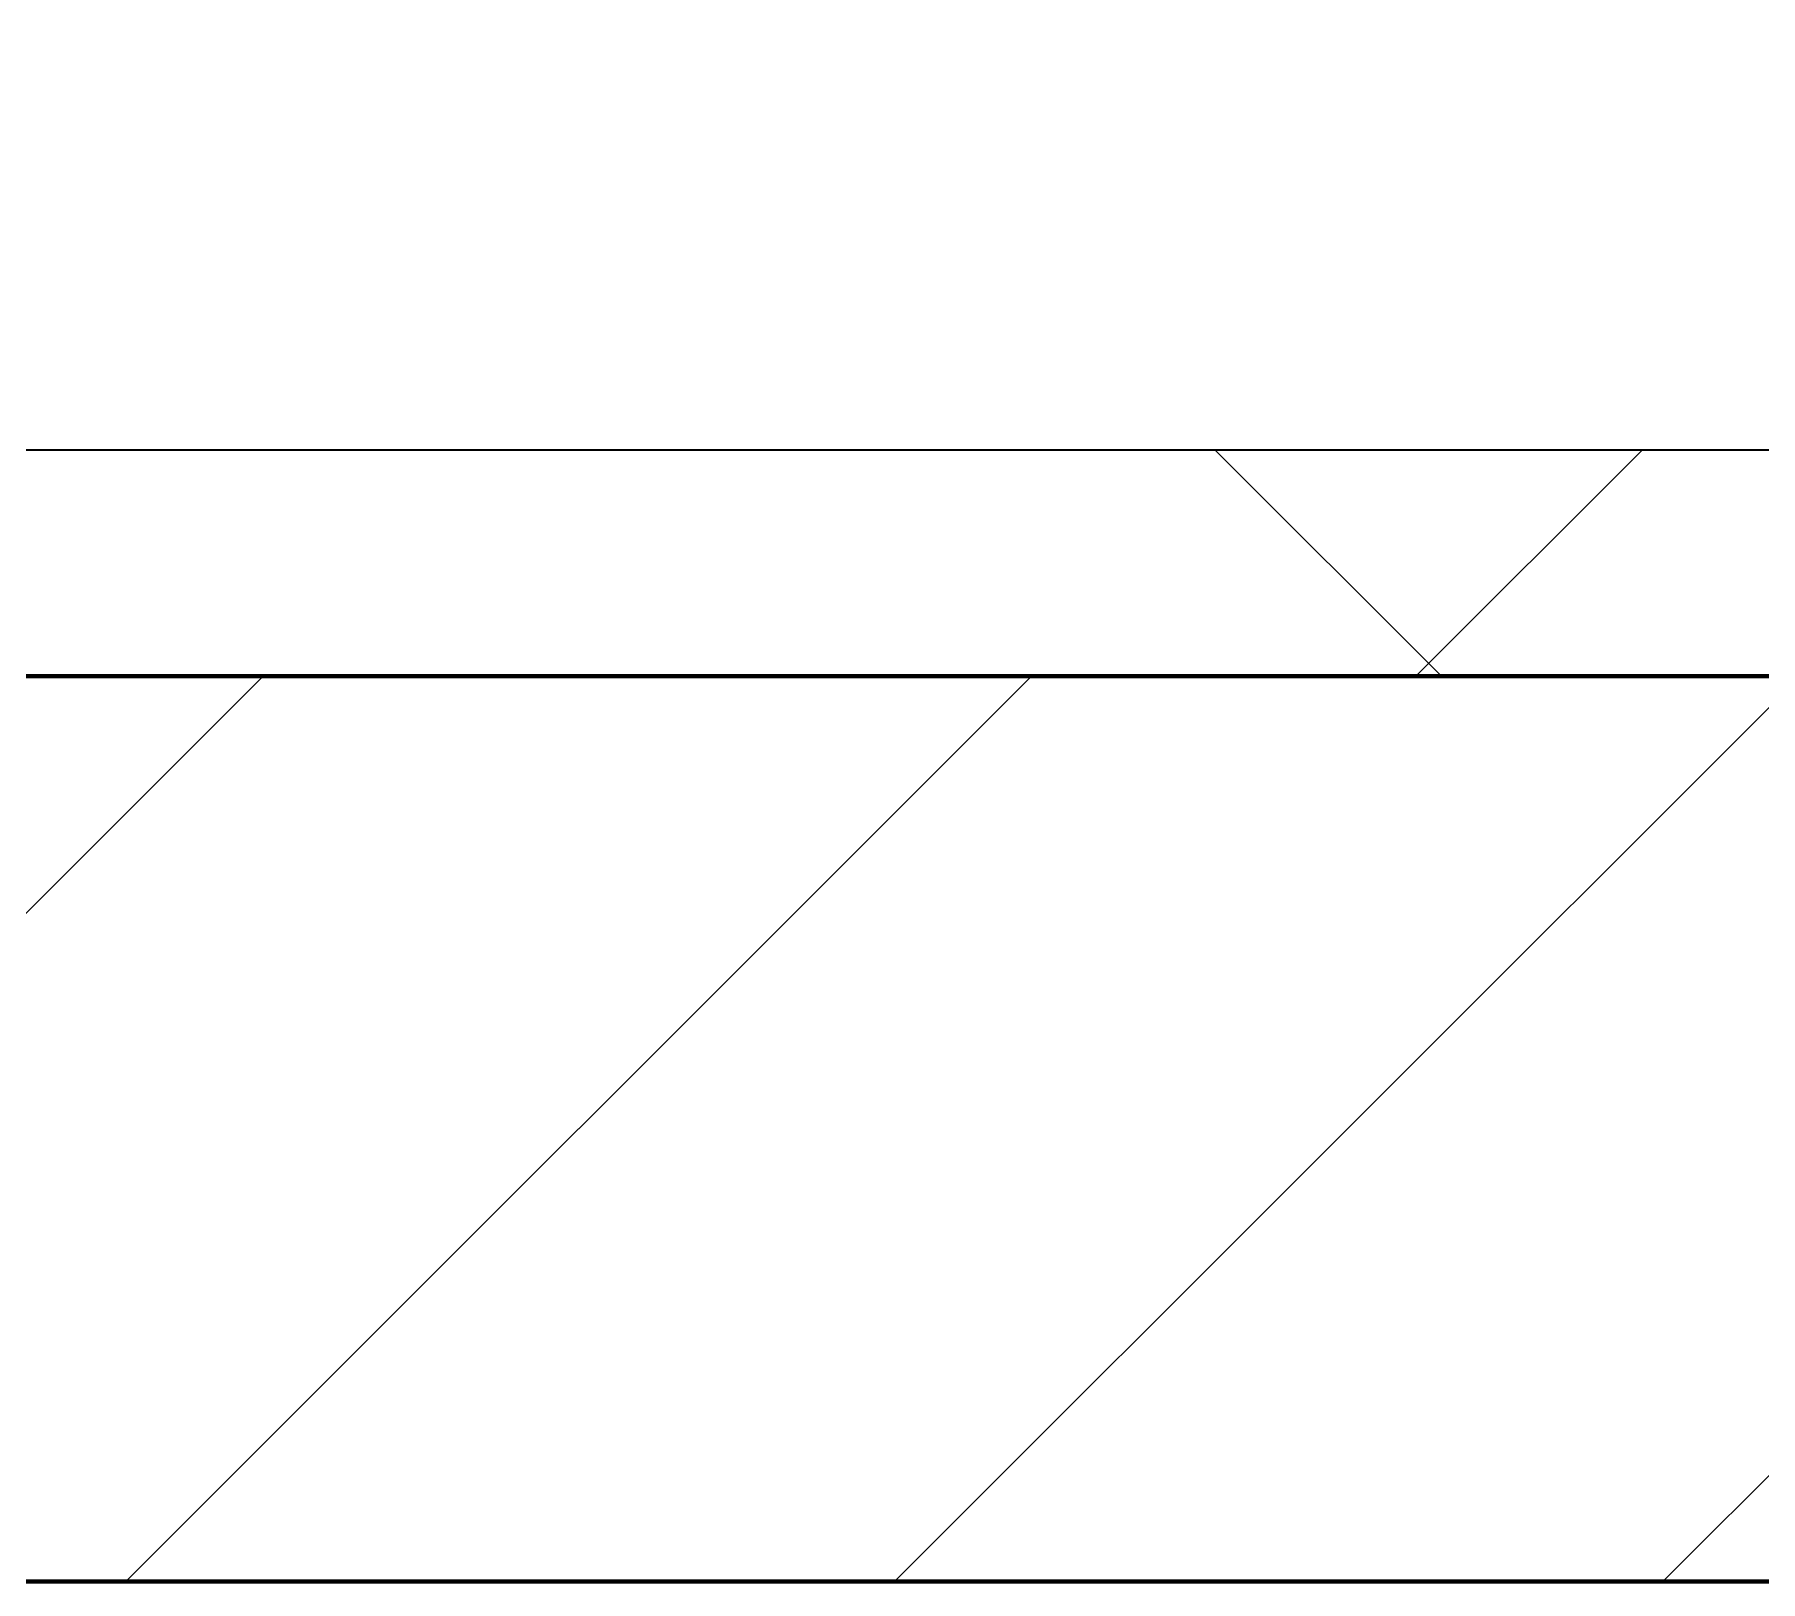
# Model space of a CAD drawing. Header units: millimetres. Extents: x -794334 to -714814, y -17806 to 22403.
# Drawn here: x -775862.4 to -775481.2, y -4021 to -3679.2 of the extents above; entities that cross this region are included whole.
import ezdxf
from ezdxf.xclip import XClip

# ---------------------------------------------------------------- set-up
doc = ezdxf.new("R2010")
doc.units = ezdxf.units.MM
doc.header["$XCLIPFRAME"] = 0
for name, color, linetype, lineweight in [('A-GLAZ-CURT', 2, 'Continuous', 9), ('A-WALL', 5, 'Continuous', 35), ('A-WALL-FNSH', 2, 'Continuous', 35), ('A-WALL-PATT', 1, 'Continuous', 35), ('WALL-E', 2, 'Continuous', 35)]:
    doc.layers.add(name, color=color, linetype=linetype, lineweight=lineweight)
doc.layers.add('A11_ALU.SOLID SHEET', color=2, linetype='Continuous')

# ---------------------------------------------------------------- blocks, each defined once
blk = doc.blocks.new('PPLS-PP19_Custom Tile Pattern - Custom Tile Pattern-V62-4252-01 ENLARGED CONCOURSE LEVEL - REFLECTED CEILING PLAN - SHEET 3')
at = {"layer": 'A-GLAZ-CURT'}
for p, q in [((-300, 0), (300, 0)), ((300, 0), (-300, 0)), ((195.99, 0), (213.31, 0)), ((213.31, 0), (195.99, 0)), ((230.06, 0), (300, 0)), ((-300, -50), (300, -50)), ((300, -50), (-300, -50))]:
    blk.add_line(p, q, dxfattribs=at)
for points, knots in [([(-78.16, 0), (-72.24, 0), (-61.72, 0), (-54.4, 0), (-48.53, 0), (-30.79, 0), (-18.03, 0), (8.61, 0), (15.02, 0), (22.91, 0), (31, 0), (39.04, 0), (51.19, 0), (58.74, 0), (61.34, 0), (61.45, 0)], [-4352.970553, -4352.970553, -4352.970553, -4352.970553, -4008.285538, -3689.699207, -3546.54457, -3315.260113, -2864.387349, -2439.246196, -2084.094819, -1956.422387, -1818.904206, -1645.594513, -1443.202566, -1228.752106, -1120.932285, -1120.932285, -1120.932285, -1120.932285]), ([(31.18, 0), (25.97, 0), (11.99, 0), (-16.92, 0), (-47.42, 0), (-65.77, 0), (-66.37, 0), (-66.38, 0)], [-4496.803627, -4496.803627, -4496.803627, -4496.803627, -4222.080604, -3745.412743, -2981.410125, -2542.574734, -2498.224237, -2498.224237, -2498.224237, -2498.224237]), ([(57.51, 0), (56.14, 0), (48.78, 0), (37, 0), (24.07, 0), (12.82, 0), (-2.9, 0), (-20.62, 0), (-32.81, 0), (-44.85, 0), (-51.43, 0), (-51.79, 0)], [-2708.625699, -2708.625699, -2708.625699, -2708.625699, -2634.532728, -2313.748533, -2106.613311, -1925.670641, -1617.263037, -1290.787923, -1039.307308, -819.71621, -644.910881, -644.910881, -644.910881, -644.910881]), ([(-36.78, 0), (-32.43, 0), (-19.22, 0), (8.83, 0), (43.36, 0), (70.92, 0), (82.12, 0), (83.66, 0)], [-6191.144455, -6191.144455, -6191.144455, -6191.144455, -5862.463379, -5340.621928, -4573.028122, -4094.177415, -3869.465285, -3869.465285, -3869.465285, -3869.465285]), ([(70.61, 0), (66.16, 0), (55.8, 0), (39.61, 0), (24.74, 0), (2.64, 0), (-17.84, 0), (-30.57, 0), (-31.82, 0), (-32, 0)], [-4647.237329, -4647.237329, -4647.237329, -4647.237329, -4326.416877, -4098.545751, -3766.694881, -3333.063701, -2994.501669, -2698.150104, -2614.070998, -2614.070998, -2614.070998, -2614.070998]), ([(-28.57, 0), (-26.93, 0), (-20.29, 0), (-11.45, 0), (2.08, 0), (13.15, 0), (21.24, 0), (24.62, 0), (24.72, 0), (24.72, 0)], [-5361.429781, -5361.429781, -5361.429781, -5361.429781, -5261.36855, -5050.479954, -4785.90057, -4596.498881, -4445.288762, -4384.376941, -4376.041937, -4376.041937, -4376.041937, -4376.041937]), ([(-15.19, 0), (-13.07, 0), (7.48, 0), (42.82, 0), (84.26, 0), (111.76, 0), (124.99, 0)], [-461.142613, -461.142613, -461.142613, -461.142613, -429.606584, -390.253598, -346.313304, -304.787593, -304.787593, -304.787593, -304.787593]), ([(-9.76, 0), (-5.45, 0), (9.13, 0), (22.06, 0), (37.44, 0), (45.92, 0), (57.76, 0), (64.47, 0), (72.74, 0), (75.22, 0), (76.03, 0), (76.21, 0)], [-1936.348887, -1936.348887, -1936.348887, -1936.348887, -1716.209403, -1206.526904, -1089.329421, -901.315459, -753.071572, -495.328968, -421.953223, -334.951786, -290.452333, -290.452333, -290.452333, -290.452333]), ([(30.82, 0), (29.27, 0), (20.14, 0), (7.12, 0), (-4.89, 0), (-9.24, 0)], [-10462.034656, -10462.034656, -10462.034656, -10462.034656, -10363.088938, -9884.23066, -9648.32085, -9648.32085, -9648.32085, -9648.32085]), ([(-2.63, 0), (-2.47, 0), (-1.22, 0), (4.92, 0), (15.97, 0), (22.54, 0), (24.49, 0)], [-226.825321, -226.825321, -226.825321, -226.825321, -220.269177, -206.416616, -198.214427, -187.717507, -187.717507, -187.717507, -187.717507]), ([(103.09, 0), (101.08, 0), (86.31, 0), (63.34, 0), (35.84, 0), (12, 0), (3.08, 0), (-1.67, 0), (-2.25, 0)], [-375.435014, -375.435014, -375.435014, -375.435014, -369.147452, -330.153101, -307.516438, -285.83788, -246.234814, -234.646884, -234.646884, -234.646884, -234.646884]), ([(24.69, 0), (24.54, 0), (20.99, 0), (15.48, 0), (10.8, 0), (9.63, 0)], [-4368.572414, -4368.572414, -4368.572414, -4368.572414, -4306.476363, -4080.000647, -3772.857994, -3772.857994, -3772.857994, -3772.857994]), ([(18.16, 0), (19.15, 0), (24.25, 0), (25.66, 0), (26.12, 0)], [-5700.113719, -5700.113719, -5700.113719, -5700.113719, -5554.232259, -5302.431367, -5302.431367, -5302.431367, -5302.431367]), ([(114.39, 0), (114.2, 0), (112.08, 0), (105.42, 0), (92.38, 0), (85.59, 0), (74.4, 0), (62.26, 0), (51.85, 0), (43.81, 0), (29.53, 0), (20.67, 0), (18.85, 0), (18.16, 0)], [-8148.58938, -8148.58938, -8148.58938, -8148.58938, -8105.191388, -7723.759874, -7531.75727, -7135.649961, -6924.452779, -6738.82075, -6548.303034, -6314.283804, -6135.05769, -5972.647715, -5832.674503, -5832.674503, -5832.674503, -5832.674503]), ([(27.44, 0), (27.9, 0), (29.54, 0), (38.07, 0), (53.39, 0), (71.67, 0), (84.83, 0), (86.01, 0), (92.51, 0), (94.33, 0)], [-5037.309798, -5037.309798, -5037.309798, -5037.309798, -4887.603822, -4705.298446, -4353.683244, -3960.84581, -3759.045785, -3336.541051, -2783.776468, -2783.776468, -2783.776468, -2783.776468]), ([(27.89, 0), (29.09, 0), (33.4, 0), (45.31, 0), (54.17, 0), (57.58, 0)], [-147.777612, -147.777612, -147.777612, -147.777612, -135.792042, -118.513713, -108.08444, -108.08444, -108.08444, -108.08444]), ([(53.18, 0), (53.06, 0), (52.22, 0), (44.99, 0), (36.46, 0), (30.82, 0)], [-622.740158, -622.740158, -622.740158, -622.740158, -566.066452, -360.610861, 0, 0, 0, 0]), ([(136.44, 0), (121.66, 0), (86.93, 0), (51.16, 0), (31.18, 0)], [-106.750556, -106.750556, -106.750556, -106.750556, -59.610984, 0, 0, 0, 0]), ([(57.17, 0), (56.26, 0), (52.96, 0), (46.51, 0), (41.18, 0), (36.02, 0), (35.54, 0), (35.54, 0)], [-344.118072, -344.118072, -344.118072, -344.118072, -341.267687, -334.000314, -326.15566, -319.318397, -317.489778, -317.489778, -317.489778, -317.489778]), ([(36.29, 0), (37.77, 0), (48.82, 0), (64.79, 0), (95.91, 0), (116.65, 0), (124.56, 0), (125.26, 0)], [-314.598523, -314.598523, -314.598523, -314.598523, -305.899624, -287.17622, -249.500363, -194.761443, -189.140439, -189.140439, -189.140439, -189.140439]), ([(61.47, 0), (61.47, 0), (61.21, 0), (54.61, 0), (53.71, 0), (53.56, 0)], [-1113.311073, -1113.311073, -1113.311073, -1113.311073, -1096.402191, -891.204116, -747.28819, -747.28819, -747.28819, -747.28819]), ([(76.63, 0), (74.8, 0), (68.82, 0), (62.01, 0), (57.58, 0)], [-3095.572228, -3095.572228, -3095.572228, -3095.572228, -2950.589685, -2709.99809, -2709.99809, -2709.99809, -2709.99809]), ([(125.48, 0), (119.26, 0), (102.12, 0), (77.79, 0), (61.72, 0), (57.6, 0)], [-431.292928, -431.292928, -431.292928, -431.292928, -401.860199, -357.622665, -344.579723, -344.579723, -344.579723, -344.579723]), ([(57.82, 0), (61.07, 0), (75.77, 0), (100.25, 0), (115.1, 0), (124.81, 0)], [-107.837717, -107.837717, -107.837717, -107.837717, -97.899267, -63.759246, -39.939895, -39.939895, -39.939895, -39.939895]), ([(76.22, 0), (75.58, 0), (73.64, 0), (71.05, 0), (70.61, 0)], [-193.634889, -193.634889, -193.634889, -193.634889, -31.537676, 0, 0, 0, 0]), ([(94.4, 0), (94.4, 0), (94.64, 0), (99.11, 0), (108.97, 0), (117.38, 0), (123.35, 0), (125.44, 0)], [-2348.345796, -2348.345796, -2348.345796, -2348.345796, -2310.419338, -2233.599744, -2052.234781, -1843.028543, -1733.542951, -1733.542951, -1733.542951, -1733.542951]), ([(129.02, 0), (129.02, 0), (124.41, 0), (122.35, 0), (114.96, 0), (108.04, 0), (103.09, 0)], [-35.386604, -35.386604, -35.386604, -35.386604, -31.430235, -22.807238, -15.488593, 0, 0, 0, 0]), ([(157.9, 0), (156.77, 0), (151.67, 0), (143.29, 0), (134.04, 0), (126.24, 0), (118.6, 0), (114.23, 0), (111.98, 0), (105.66, 0), (105.23, 0), (105.23, 0)], [-10292.955006, -10292.955006, -10292.955006, -10292.955006, -10098.273015, -9847.788484, -9677.714971, -9567.007022, -9453.21225, -9220.200448, -9012.77275, -8966.157302, -8929.495943, -8929.495943, -8929.495943, -8929.495943]), ([(105.26, 0), (105.52, 0), (111.01, 0), (112.65, 0), (113.59, 0)], [-8920.561005, -8920.561005, -8920.561005, -8920.561005, -8814.835624, -8577.462505, -8577.462505, -8577.462505, -8577.462505]), ([(125.46, 0), (129.58, 0), (133.93, 0), (138.28, 0), (138.53, 0)], [-304.294387, -304.294387, -304.294387, -304.294387, -291.370682, -290.5735, -290.5735, -290.5735, -290.5735]), ([(125.59, 0), (125.7, 0), (127.12, 0), (128.63, 0), (128.95, 0)], [-39.313341, -39.313341, -39.313341, -39.313341, -39.050993, -35.895543, -35.895543, -35.895543, -35.895543]), ([(126.03, 0), (129.72, 0), (142.07, 0), (163.31, 0), (183.41, 0), (191.14, 0), (192.31, 0)], [-1723.290194, -1723.290194, -1723.290194, -1723.290194, -1530.39897, -1095.004608, -529.74427, -397.682353, -397.682353, -397.682353, -397.682353]), ([(168.37, 0), (167.68, 0), (162.47, 0), (150.38, 0), (131.77, 0), (126.35, 0)], [-543.375029, -543.375029, -543.375029, -543.375029, -530.793311, -458.593899, -432.67672, -432.67672, -432.67672, -432.67672]), ([(128.58, 0), (128.8, 0), (130.16, 0), (139.26, 0), (152.67, 0), (161.24, 0), (162.19, 0), (162.75, 0)], [-633.326174, -633.326174, -633.326174, -633.326174, -627.736123, -618.981161, -602.094757, -592.980799, -581.414464, -581.414464, -581.414464, -581.414464]), ([(137.1, 0), (136, 0), (133.64, 0), (129.87, 0), (129.11, 0)], [-670.405967, -670.405967, -670.405967, -670.405967, -651.020627, -640.742133, -640.742133, -640.742133, -640.742133]), ([(192.39, 0), (192.31, 0), (189.39, 0), (183.13, 0), (171, 0), (161.95, 0), (161.28, 0), (158.35, 0), (157.85, 0), (157.77, 0)], [-11579.574382, -11579.574382, -11579.574382, -11579.574382, -11565.880756, -11105.624034, -10839.086983, -10768.332124, -10666.779182, -10580.760289, -10550.278881, -10550.278881, -10550.278881, -10550.278881]), ([(300, 0), (286.53, 0), (254.22, 0), (207.11, 0), (177.41, 0), (159.34, 0), (158.33, 0), (158.3, 0)], [-285.253232, -285.253232, -285.253232, -285.253232, -244.693688, -187.987675, -143.776725, -129.632772, -123.352749, -123.352749, -123.352749, -123.352749]), ([(159.07, 0), (159.13, 0), (160.84, 0), (165.21, 0), (174.15, 0), (185.98, 0), (208.82, 0), (219.42, 0), (230.06, 0)], [-115.643202, -115.643202, -115.643202, -115.643202, -114.681583, -87.660824, -65.295536, -41.623857, -24.459831, 0, 0, 0, 0]), ([(162.75, 0), (165.4, 0), (170.91, 0), (172.61, 0), (172.61, 0)], [-111.264224, -111.264224, -111.264224, -111.264224, -56.742688, -19.085662, -19.085662, -19.085662, -19.085662]), ([(192.81, 0), (187.35, 0), (180.52, 0), (174.27, 0), (169.67, 0), (168.99, 0)], [-8534.334697, -8534.334697, -8534.334697, -8534.334697, -8253.978395, -8152.463617, -8069.855175, -8069.855175, -8069.855175, -8069.855175]), ([(193.35, 0), (191.22, 0), (183.25, 0), (175.3, 0), (169.49, 0)], [-169.87847, -169.87847, -169.87847, -169.87847, -162.427601, -142.916156, -142.916156, -142.916156, -142.916156]), ([(171.51, 0), (176.48, 0), (193.23, 0), (201.73, 0), (208.81, 0), (213.9, 0), (241.96, 0), (266.73, 0), (281.71, 0), (291.71, 0), (296.52, 0), (297.86, 0), (298.09, 0)], [-7971.819559, -7971.819559, -7971.819559, -7971.819559, -7784.112253, -7606.717214, -7289.299508, -7042.621073, -6582.165592, -6068.460911, -5766.029927, -5566.724884, -5280.360606, -5199.253518, -5199.253518, -5199.253518, -5199.253518]), ([(172.07, 0), (177.66, 0), (187.87, 0), (201.08, 0), (207.47, 0), (213.96, 0), (215.11, 0)], [-255.364076, -255.364076, -255.364076, -255.364076, -237.955587, -223.92608, -215.862851, -208.75215, -208.75215, -208.75215, -208.75215]), ([(247.1, 0), (246.76, 0), (245.04, 0), (238.34, 0), (226.56, 0), (221.1, 0), (206.49, 0), (196.75, 0), (193.32, 0)], [-9649.085549, -9649.085549, -9649.085549, -9649.085549, -9581.591397, -9406.094246, -9221.510254, -9016.44624, -8717.832359, -8543.039355, -8543.039355, -8543.039355, -8543.039355]), ([(193.6, 0), (193.92, 0), (194.37, 0), (194.69, 0), (194.79, 0)], [-342.725372, -342.725372, -342.725372, -342.725372, -295.064701, -265.121568, -265.121568, -265.121568, -265.121568]), ([(215.22, 0), (214.62, 0), (210.55, 0), (205.35, 0), (198.11, 0), (194.33, 0)], [-203.825446, -203.825446, -203.825446, -203.825446, -198.527383, -184.406837, -171.028136, -171.028136, -171.028136, -171.028136]), ([(300, 0), (288.22, 0), (262, 0), (230.43, 0), (219.94, 0), (219.02, 0)], [-12528.858583, -12528.858583, -12528.858583, -12528.858583, -11905.454923, -11162.864862, -10856.732305, -10856.732305, -10856.732305, -10856.732305]), ([(219.9, 0), (220.86, 0), (227.84, 0), (242.06, 0), (246.54, 0), (246.96, 0)], [-10670.940496, -10670.940496, -10670.940496, -10670.940496, -10511.382485, -9925.173265, -9834.877357, -9834.877357, -9834.877357, -9834.877357]), ([(284.76, 0), (284.76, 0), (285.09, 0), (287.47, 0), (293.59, 0), (297.76, 0), (300, 0)], [-4110.630118, -4110.630118, -4110.630118, -4110.630118, -4053.389046, -3959.664717, -3862.421465, -3746.95702, -3746.95702, -3746.95702, -3746.95702]), ([(297.38, 0), (295.84, 0), (291.62, 0), (285.38, 0), (284.87, 0)], [-4803.172655, -4803.172655, -4803.172655, -4803.172655, -4358.271401, -4143.037883, -4143.037883, -4143.037883, -4143.037883])]:
    blk.add_open_spline(points, degree=3, knots=knots, dxfattribs=at)
for points in [[(24.49, 0), (25.23, 0), (25.72, 0), (26.04, 0)], [(80.35, 0), (79.57, 0), (78.27, 0), (76.63, 0)], [(84.06, 0), (83.48, 0), (82.41, 0), (81.72, 0)], [(125.47, 0), (129.93, 0), (132.74, 0), (134.6, 0)], [(168.74, 0), (168.74, 0), (169.81, 0), (171.51, 0)], [(195.11, 0), (194.91, 0), (194.44, 0), (193.8, 0)]]:
    blk.add_open_spline(points, degree=3, dxfattribs=at)
blk = doc.blocks.new('PPLS-PP19_Custom Tile Pattern - Custom Tile Pattern-V123-4252-01 ENLARGED CONCOURSE LEVEL - REFLECTED CEILING PLAN - SHEET 3')
at = {"layer": 'A-GLAZ-CURT'}
for p, q in [((-300, 0), (300, 0)), ((300, 0), (-300, 0)), ((-293.07, 0), (-275.75, 0)), ((-275.75, 0), (-293.07, 0)), ((-222.32, 0), (-205, 0)), ((-205, 0), (-222.32, 0)), ((-300, -50), (300, -50)), ((300, -50), (-300, -50))]:
    blk.add_line(p, q, dxfattribs=at)
at = {"layer": 'A-GLAZ-CURT', "flags": 128}
for points in [[(-300, 0), (-291.56, 0), (-283.3, 0), (-275.2, 0), (-267.26, 0), (-259.45, 0), (-251.77, 0), (-244.2, 0), (-236.74, 0), (-229.36, 0), (-222.06, 0), (-214.83, 0), (-207.71, 0), (-200.76, 0)], [(-203.03, 0), (-209.04, 0), (-215.73, 0), (-222.63, 0), (-229.72, 0), (-236.97, 0), (-244.39, 0), (-251.96, 0), (-259.67, 0), (-267.51, 0), (-275.48, 0), (-283.55, 0), (-291.73, 0), (-300, 0)], [(-135.15, 0), (-140.03, 0), (-145.5, 0), (-150.63, 0), (-155.53, 0), (-160.27, 0), (-164.95, 0), (-169.65, 0), (-174.47, 0), (-179.49, 0), (-184.81, 0), (-190.44, 0), (-196.37, 0), (-202.58, 0)]]:
    blk.add_lwpolyline(points, dxfattribs=at)
at = {"layer": 'A-GLAZ-CURT'}
for points, knots in [([(-300, 0), (-284.65, 0), (-236.57, 0), (-174.61, 0), (-129.95, 0), (-110.8, 0), (-99.5, 0), (-91.46, 0)], [-5323.127839, -5323.127839, -5323.127839, -5323.127839, -4502.809032, -2700.551212, -1002.059161, -460.363443, 0, 0, 0, 0]), ([(-203.34, 0), (-206.9, 0), (-231.18, 0), (-262.56, 0), (-294.48, 0), (-300, 0)], [-15377.048371, -15377.048371, -15377.048371, -15377.048371, -15131.813646, -13729.592194, -13439.944408, -13439.944408, -13439.944408, -13439.944408]), ([(-203.05, 0), (-203.89, 0), (-215.5, 0), (-232.01, 0), (-255.22, 0), (-262.59, 0), (-264.9, 0), (-265.4, 0)], [-1442.95914, -1442.95914, -1442.95914, -1442.95914, -1400.429864, -858.079193, -543.655514, -208.940337, 0, 0, 0, 0]), ([(-258.6, 0), (-257.91, 0), (-254.26, 0), (-241.25, 0), (-225.99, 0), (-213.1, 0), (-206.25, 0), (-203.09, 0), (-203.03, 0)], [-5722.54675, -5722.54675, -5722.54675, -5722.54675, -5657.471696, -5413.335975, -5017.494783, -4832.723979, -4666.091899, -4663.036169, -4663.036169, -4663.036169, -4663.036169]), ([(-135.82, 0), (-137.15, 0), (-139.92, 0), (-149.31, 0), (-162.01, 0), (-177.91, 0), (-199.46, 0), (-216.65, 0), (-231.26, 0), (-233.46, 0), (-234, 0)], [-2617.829187, -2617.829187, -2617.829187, -2617.829187, -2418.507304, -2308.929706, -2113.765672, -1763.376603, -1422.553702, -978.033455, -846.069444, -682.911962, -682.911962, -682.911962, -682.911962]), ([(-233.49, 0), (-233.44, 0), (-232.38, 0), (-230.74, 0), (-225.3, 0), (-223.63, 0)], [-455.274641, -455.274641, -455.274641, -455.274641, -440.605512, -119.536984, 0, 0, 0, 0]), ([(-223.63, 0), (-219.39, 0), (-212.04, 0), (-204.83, 0), (-203.04, 0)], [-5463.295695, -5463.295695, -5463.295695, -5463.295695, -5161.076232, -5060.691758, -5060.691758, -5060.691758, -5060.691758]), ([(-202.92, 0), (-197.2, 0), (-186.6, 0), (-169.02, 0), (-152.21, 0), (-140.61, 0), (-135.7, 0)], [-5058.607125, -5058.607125, -5058.607125, -5058.607125, -4739.070012, -4465.409639, -4149.119819, -3844.541415, -3844.541415, -3844.541415, -3844.541415]), ([(-202.15, 0), (-196.66, 0), (-185.47, 0), (-171.77, 0), (-158.7, 0), (-157.22, 0)], [-4647.168838, -4647.168838, -4647.168838, -4647.168838, -4349.945572, -4000.813434, -3840.635403, -3840.635403, -3840.635403, -3840.635403]), ([(-137.88, 0), (-140.56, 0), (-147.66, 0), (-147.69, 0), (-158.72, 0), (-174.02, 0), (-184.75, 0), (-196.11, 0), (-201.97, 0)], [-3187.727384, -3187.727384, -3187.727384, -3187.727384, -2919.378265, -2477.344047, -2237.412286, -2029.680487, -1755.085331, -1461.041718, -1461.041718, -1461.041718, -1461.041718])]:
    blk.add_open_spline(points, degree=3, knots=knots, dxfattribs=at)
blk.add_open_spline([(-135.39, 0), (-155.31, 0), (-177.84, 0), (-203.03, 0)], degree=3, dxfattribs=at)
blk = doc.blocks.new('*U1029')
at = {"layer": 'A-GLAZ-CURT'}
for name, p in [('PPLS-PP19_Custom Tile Pattern - Custom Tile Pattern-V62-4252-01 ENLARGED CONCOURSE LEVEL - REFLECTED CEILING PLAN - SHEET 3', (3002.37, -7350)), ('PPLS-PP19_Custom Tile Pattern - Custom Tile Pattern-V123-4252-01 ENLARGED CONCOURSE LEVEL - REFLECTED CEILING PLAN - SHEET 3', (3602.37, -7350))]:
    blk.add_blockref(name, p, dxfattribs=at)
blk = doc.blocks.new('*U1630')
blk.add_lwpolyline([(22690, -750), (19166.45, -750), (19116.45, -700), (18966.44, -550), (-101025.39, -550), (-101025.39, -6704.96), (-96300, -6704.96), (-96300, -7350), (-94497.63, -7350), (17250, -7350), (17250, -6849.96), (18300, -6849.96), (22690, -6849.96)], close=True)

msp = doc.modelspace()

# ---------------------------------------------------------------- block references
at = {"layer": 'A11_ALU.SOLID SHEET'}
ref = msp.add_blockref('*U1630', (-744681.24, 3579.02), dxfattribs=at)
XClip(ref).set_block_clipping_path([(-45802.4668593339, -9620.0029952967), (23702.8690583039, 10334.9999958097)])

# ---------------------------------------------------------------- next in the draw order: hatches: boundary and pattern name
at = {"layer": 'A-WALL-PATT', "lineweight": 9}
h = msp.add_hatch(dxfattribs=at)
h.set_pattern_fill('FP_5', color=256, style=0, pattern_type=2)
h.set_pattern_definition([(45, (0, 0), (-212.13203, 212.13203), []), (135, (0, 0), (-212.13203, -212.13203), [])])
h.paths.add_polyline_path([(-727630.24, -3820.98), (-727382.37, -3820.98), (-727382.37, -3770.98), (-790483.7, -3770.98), (-790483.7, -3820.98), (-727766, -3820.98)])
h = msp.add_hatch(dxfattribs=at)
h.set_pattern_fill('FP_2', color=256, style=0, pattern_type=2)
h.set_pattern_definition([(45, (0, 0), (-84.852814, 84.852814), [])])
h.paths.add_polyline_path([(-727382.37, -4020.98), (-727382.37, -3820.98), (-790483.7, -3820.98), (-790483.7, -4020.98), (-727494.49, -4020.98)])

# ---------------------------------------------------------------- next in the draw order: linework, layer by layer
at = {"layer": 'A-WALL', "color": 7, "lineweight": 70}
for p, q in [((-776780, -3820.98), (-774380, -3820.98)), ((-774380, -3820.98), (-776780, -3820.98)), ((-774380, -4020.98), (-776780, -4020.98))]:
    msp.add_line(p, q, dxfattribs=at)
at = {"layer": 'A-WALL-FNSH', "color": 250}
msp.add_line((-776780, -3770.98), (-774380, -3770.98), dxfattribs=at)
at = {"layer": 'WALL-E'}
for p, q in [((-727382.37, -4020.98), (-790483.7, -4020.98)), ((-790483.7, -4020.98), (-727382.37, -4020.98))]:
    msp.add_line(p, q, dxfattribs=at)

# ---------------------------------------------------------------- next in the draw order: block references
msp.add_blockref('*U1029', (-778882.37, 3579.02))

doc.saveas('drawing.dxf')
